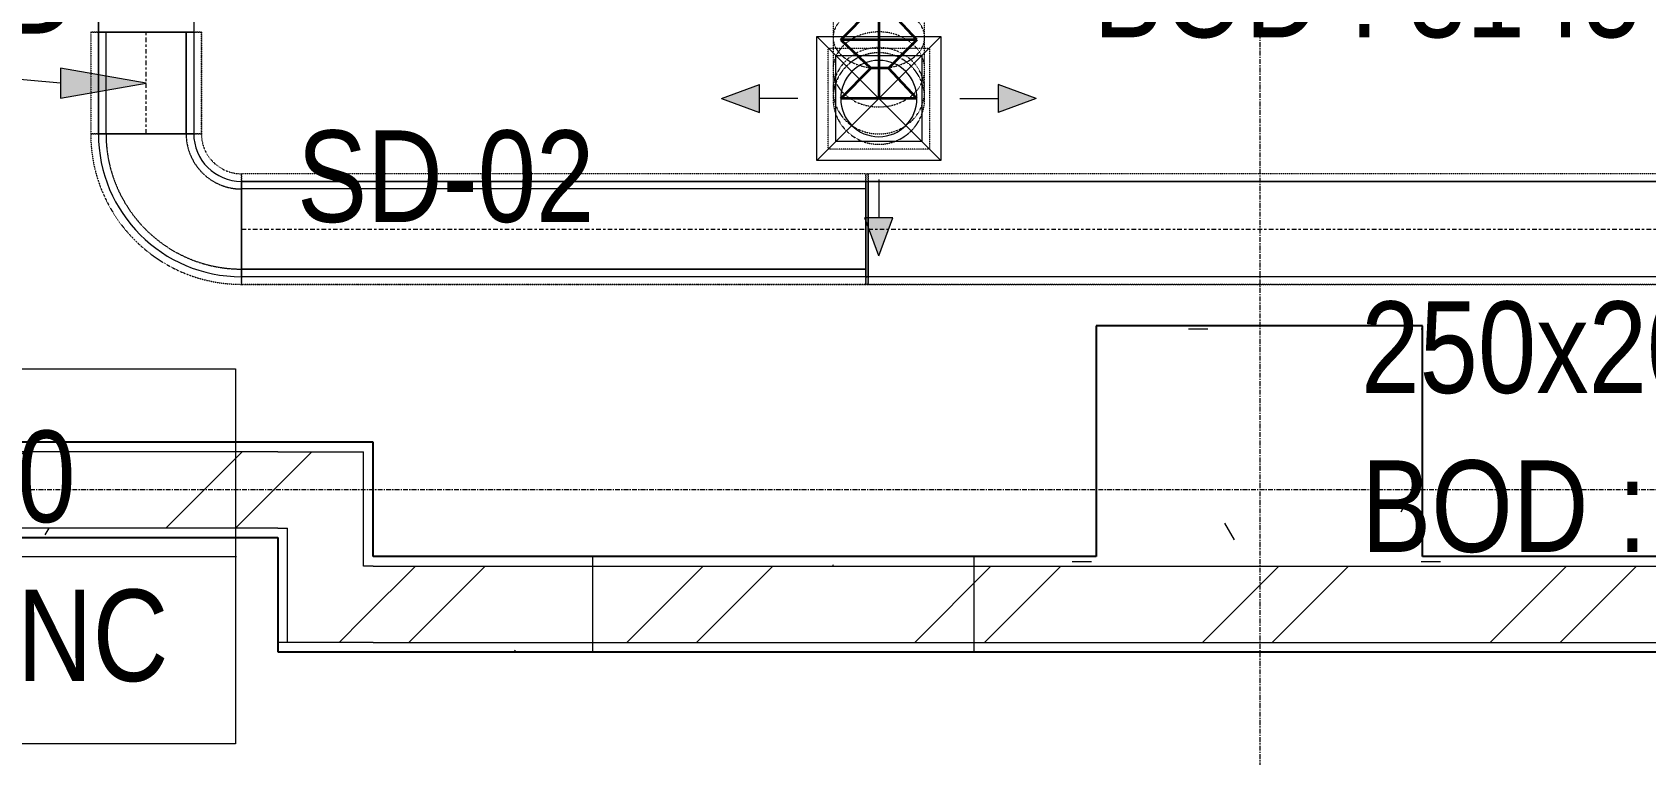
# Model space of a CAD drawing. Header units: inches. Extents: x -83664 to 20107, y -47222 to 19398.
# Drawn here: x 5809 to 10038, y -41959 to -40065 of the extents above; entities that cross this region are included whole.
import ezdxf

# ---------------------------------------------------------------- set-up
doc = ezdxf.new("R2010")
doc.units = ezdxf.units.IN
doc.header["$MEASUREMENT"] = 0
for name, pattern in [('Center', [29.999999, 12, -6, 6, -6]), ('Grid Line', [22.225, 12.7, -3.175, 3.175, -3.175]), ('Hidden 0_50', [1.0584, 0.5292, -0.5292]), ('Hidden 1_0', [1.7, 1, -0.7])]:
    doc.linetypes.add(name, pattern=pattern)
for name, color, linetype, lineweight, true_color in [('A-DETL', 7, 'Continuous', 18, 0x00a600), ('M-HVAC-DUCT', 7, 'Continuous', 9, 0xffe97f), ('M-HVAC-DUCT-PATT', 7, 'Continuous', 35, 0x007f00)]:
    doc.layers.add(name, color=color, linetype=linetype, lineweight=lineweight, true_color=true_color)
for name, color, linetype, lineweight in [('A-DETL-GENF', 7, 'Continuous', 9), ('A-WALL', 7, 'Continuous', 9), ('A-WALL-PATT', 7, 'Continuous', 25), ('G-ANNO-TEXT', 7, 'Continuous', 9), ('M-HVAC-CDFF', 7, 'Continuous', 9), ('M-HVAC-DUCT-CNTR', 7, 'Center', 9), ('M-HVAC-DUCT-IDEN', 7, 'Continuous', 18), ('S-GRID', 7, 'Continuous', 9)]:
    doc.layers.add(name, color=color, linetype=linetype, lineweight=lineweight)
doc.styles.add('Arial Narrow_21', font='ARIALN.TTF', dxfattribs={"height": 240})
pattern_1 = [(0, (0, 0), (1219.2, 304.8), [50.292, -864.108, 50.292, -864.108, -4876.8]), (0, (0, 0), (1219.2, 304.8), [-1828.8, 50.292, -1778.508, 50.292, -864.108, -2133.6]), (0, (0, 0), (1219.2, 304.8), [-4572, 50.292, -559.308, 50.292, -1473.708]), (120, (457.2, 152.4), (-873.56454, 903.45817), [50.292, -864.108, 50.292, -864.108, -4876.8]), (120, (457.2, 152.4), (-873.56454, 903.45817), [-1828.8, 50.292, -1778.508, 50.292, -864.108, -2133.6]), (120, (457.2, 152.4), (-873.56454, 903.45817), [-4572, 50.292, -559.308, 50.292, -1473.708]), (240, (609.6, 762), (-345.63546, -1208.25817), [50.292, -864.108, 50.292, -864.108, -4876.8]), (240, (609.6, 762), (-345.63546, -1208.25817), [-1828.8, 50.292, -1778.508, 50.292, -864.108, -2133.6]), (240, (609.6, 762), (-345.63546, -1208.25817), [-4572, 50.292, -559.308, 50.292, -1473.708])]
pattern_2 = [(45, (0, 0), (-377.1708, 377.1708), []), (45, (0, 571.5), (-377.1708, 377.1708), [])]

# ---------------------------------------------------------------- blocks, each defined once
blk = doc.blocks.new('GCE-AT-Supply Air Rectangular Diffuser - 225x225-V55-FIRST FLOOR AC CONDITIONING LAYOUT - PART A')
at = {"layer": 'A-DETL-GENF', "true_color": 0xff7f00}
for points in [[(36.4, 312.5), (0, 412.5), (-36.4, 312.5)], [(-312.5, 36.4), (-412.5, 0), (-312.5, -36.4)], [(412.5, 0), (312.5, 36.4), (312.5, -36.4), (338.5, -26.9)], [(36.4, -312.5), (-36.4, -312.5), (0, -412.5)]]:
    blk.add_hatch(color=30, dxfattribs=at).paths.add_polyline_path(points)
at = {"layer": 'A-DETL-GENF', "color": 30, "true_color": 0xff7f00}
for p, q in [((0, 412.5), (-36.4, 312.5)), ((0, 412.5), (36.4, 312.5)), ((-36.4, 312.5), (36.4, 312.5)), ((0, 212.5), (0, 312.5)), ((-162.5, -162.5), (162.5, 162.5)), ((-162.5, 162.5), (162.5, -162.5)), ((-162.5, -162.5), (-162.5, 162.5)), ((-162.5, 162.5), (162.5, 162.5)), ((162.5, 162.5), (162.5, -162.5)), ((-412.5, 0), (-312.5, 36.4)), ((-312.5, -36.4), (-312.5, 36.4)), ((212.5, 0), (312.5, 0)), ((312.5, 36.4), (312.5, -36.4)), ((412.5, 0), (312.5, 36.4)), ((-412.5, 0), (-312.5, -36.4)), ((-212.5, 0), (-312.5, 0)), ((412.5, 0), (312.5, -36.4)), ((162.5, -162.5), (-162.5, -162.5)), ((0, -212.5), (0, -312.5)), ((36.4, -312.5), (-36.4, -312.5)), ((0, -412.5), (-36.4, -312.5)), ((0, -412.5), (36.4, -312.5))]:
    blk.add_line(p, q, dxfattribs=at)
blk = doc.blocks.new('M_Rectangular Elbow - Radius - 1 w-8294793-FIRST FLOOR AC CONDITIONING LAYOUT - PART A')
at = {"layer": 'M-HVAC-DUCT', "color": 6, "true_color": 0xff00ff}
for p, q in [((-125, 250), (125, 250)), ((125, 250), (-125, 250)), ((-250, 125), (-250, -125)), ((-250, -125), (-250, 125))]:
    blk.add_line(p, q, dxfattribs=at)
for radius in [125, 125, 375, 375]:
    blk.add_arc((-250, 250), radius, 270, 0, dxfattribs=at)
blk = doc.blocks.new('M_Rectangular to Round Transition - Angle - 45 Degree-7598641-FIRST FLOOR AC CONDITIONING LAYOUT - PART A')
at = {"layer": 'M-HVAC-DUCT', "color": 30, "true_color": 0xff7f00}
for p, q in [((98623.4, 55249.6), (98623.4, 55474.6)), ((98623.4, 55474.6), (98848.4, 55474.6)), ((98848.4, 55474.6), (98848.4, 55249.6)), ((98848.4, 55249.6), (98623.4, 55249.6))]:
    blk.add_line(p, q, dxfattribs=at)
for start, end in [(90, 180), (0, 90), (180, 270), (270, 0)]:
    blk.add_arc((98735.9, 55362.1), 100, start, end, dxfattribs=at)
blk = doc.blocks.new('M_Rectangular Union - Standard-V88-FIRST FLOOR AC CONDITIONING LAYOUT - PART A')
at = {"layer": 'M-HVAC-DUCT', "color": 6, "true_color": 0xff00ff}
for p, q in [((-3, -125), (-3, 125)), ((-3, 125), (-3, -125)), ((-3, 125), (3, 125)), ((-3, 125), (3, 125)), ((3, -125), (3, 125)), ((3, 125), (3, -125)), ((3, -125), (-3, -125)), ((-3, -125), (3, -125))]:
    blk.add_line(p, q, dxfattribs=at)
blk = doc.blocks.new('TEMW-ME-DMP-Volume Control Damper - Standard-V101-FIRST FLOOR AC CONDITIONING LAYOUT - PART A')
at = {"layer": 'M-HVAC-DUCT', "color": 6, "true_color": 0xff00ff}
for p, q in [((-165.1, 163.1), (-165.1, 169.4)), ((-152.4, 169.4), (-165.1, 169.4)), ((0, 169.4), (-152.4, 169.4)), ((-152.4, 169.4), (0, 169.4)), ((12.7, 169.4), (0, 169.4)), ((12.7, 169.4), (12.7, 163.1)), ((-165.1, 163.1), (-152.4, 163.1)), ((0, 163.1), (-152.4, 163.1)), ((-152.4, 163.1), (0, 163.1)), ((-6.4, 125), (-6.4, 163.1)), ((6.3, 163.1), (-6.4, 163.1)), ((6.3, 163.1), (-6.4, 163.1)), ((0, 163.1), (12.7, 163.1)), ((6.3, 163.1), (6.3, 125)), ((-76.2, 125), (-76.2, -125)), ((-76.2, -125), (-76.2, 125)), ((76.2, 125), (-76.2, 125)), ((-76.2, 125), (76.2, 125)), ((-76.2, 125), (76.2, 125)), ((-6.4, 125), (6.3, 125)), ((-6.4, 125), (6.3, 125)), ((76.2, 125), (76.2, -125)), ((76.2, -125), (76.2, 125)), ((-76.2, -125), (76.2, -125)), ((-76.2, -125), (76.2, -125)), ((-76.2, -125), (76.2, -125))]:
    blk.add_line(p, q, dxfattribs=at)
blk = doc.blocks.new('TEMW-SMBZ-HO-BM-HVAC-00002_rvt-1-FIRST FLOOR AC CONDITIONING LAYOUT - PART A')
at = {"layer": 'M-HVAC-DUCT', "color": 30, "linetype": 'Hidden 0_50', "true_color": 0xff7f00}
for p, q in [((159364.8, 58397.8), (159364.8, 58294)), ((159604.8, 58294), (159604.8, 58397.8)), ((159364.8, 58294), (159364.8, 58210.3)), ((159604.8, 58210.3), (159604.8, 58294)), ((159352.3, 58266.4), (159617.3, 58266.4)), ((159352.3, 58001.4), (159352.3, 58266.4)), ((159617.3, 58266.4), (159617.3, 58001.4)), ((159364.8, 58210.3), (159364.8, 58154.3)), ((159604.8, 58154.3), (159604.8, 58210.3)), ((159364.8, 58154.3), (159364.8, 58133.9)), ((159604.8, 58133.9), (159604.8, 58154.3)), ((159617.3, 58001.4), (159352.3, 58001.4))]:
    blk.add_line(p, q, dxfattribs=at)
at = {"layer": 'M-HVAC-DUCT', "color": 6, "linetype": 'Hidden 0_50', "true_color": 0xff00ff}
for p, q in [((157709.1, 58307.7), (157419.1, 58307.7)), ((157419.1, 58307.7), (157709.1, 58307.7)), ((157419.1, 58307.7), (157419.1, 58041.7)), ((157419.1, 58307.7), (157419.1, 58041.7)), ((157709.1, 58041.7), (157709.1, 58307.7)), ((157709.1, 58307.7), (157709.1, 58041.7)), ((157709.1, 58041.7), (157419.1, 58041.7)), ((157419.1, 58041.7), (157709.1, 58041.7)), ((157709.1, 58041.7), (157419.1, 58041.7)), ((157419.1, 58041.7), (157709.1, 58041.7)), ((157814.1, 57646.7), (157814.1, 57936.7)), ((157814.1, 57936.7), (157814.1, 57646.7)), ((157814.1, 57646.7), (157814.1, 57936.7)), ((157814.1, 57936.7), (157814.1, 57646.7)), ((159451.1, 57936.7), (157814.1, 57936.7)), ((159451.1, 57936.7), (157814.1, 57936.7)), ((159451.1, 57646.7), (159451.1, 57936.7)), ((159451.1, 57936.7), (159451.1, 57646.7)), ((159457.1, 57936.7), (159451.1, 57936.7)), ((159451.1, 57936.7), (159451.1, 57646.7)), ((159451.1, 57646.7), (159451.1, 57936.7)), ((159451.1, 57936.7), (159457.1, 57936.7)), ((159457.1, 57646.7), (159457.1, 57936.7)), ((159457.1, 57936.7), (159457.1, 57646.7)), ((163797.6, 57936.7), (159457.1, 57936.7)), ((163797.6, 57936.7), (159457.1, 57936.7)), ((159457.1, 57646.7), (159457.1, 57936.7)), ((159457.1, 57936.7), (159457.1, 57646.7)), ((157814.1, 57646.7), (159451.1, 57646.7)), ((159451.1, 57646.7), (157814.1, 57646.7)), ((159451.1, 57646.7), (159457.1, 57646.7)), ((159457.1, 57646.7), (159451.1, 57646.7)), ((159457.1, 57646.7), (163797.6, 57646.7)), ((163797.6, 57646.7), (159457.1, 57646.7))]:
    blk.add_line(p, q, dxfattribs=at)
at = {"layer": 'M-HVAC-DUCT', "color": 6, "true_color": 0xff00ff}
for p, q in [((157439.1, 58307.7), (157689.1, 58307.7)), ((157689.1, 58307.7), (157439.1, 58307.7)), ((157439.1, 58041.7), (157439.1, 58307.7)), ((157439.1, 58307.7), (157439.1, 58041.7)), ((157689.1, 58307.7), (157689.1, 58041.7)), ((157689.1, 58307.7), (157689.1, 58041.7)), ((157439.1, 58041.7), (157689.1, 58041.7)), ((157689.1, 58041.7), (157439.1, 58041.7)), ((157814.1, 57916.7), (157814.1, 57666.7)), ((157814.1, 57666.7), (157814.1, 57916.7)), ((157814.1, 57916.7), (159451.1, 57916.7)), ((159451.1, 57916.7), (157814.1, 57916.7)), ((159451.1, 57916.7), (159451.1, 57666.7)), ((159451.1, 57666.7), (159451.1, 57916.7)), ((159457.1, 57916.7), (159457.1, 57666.7)), ((159457.1, 57666.7), (159457.1, 57916.7)), ((159457.1, 57916.7), (163797.6, 57916.7)), ((163797.6, 57916.7), (159457.1, 57916.7)), ((159451.1, 57666.7), (157814.1, 57666.7)), ((159451.1, 57666.7), (157814.1, 57666.7)), ((163797.6, 57666.7), (159457.1, 57666.7)), ((163797.6, 57666.7), (159457.1, 57666.7))]:
    blk.add_line(p, q, dxfattribs=at)
at = {"layer": 'M-HVAC-DUCT', "color": 6, "linetype": 'Hidden 1_0', "true_color": 0xff00ff}
for p, q in [((157669.1, 58307.7), (157459.1, 58307.7)), ((157459.1, 58307.7), (157669.1, 58307.7)), ((157459.1, 58307.7), (157459.1, 58041.7)), ((157459.1, 58307.7), (157459.1, 58041.7)), ((157669.1, 58041.7), (157669.1, 58307.7)), ((157669.1, 58307.7), (157669.1, 58041.7)), ((157669.1, 58041.7), (157459.1, 58041.7)), ((157459.1, 58041.7), (157669.1, 58041.7)), ((157669.1, 58041.7), (157459.1, 58041.7)), ((157459.1, 58041.7), (157669.1, 58041.7)), ((157814.1, 57686.7), (157814.1, 57896.7)), ((157814.1, 57896.7), (157814.1, 57686.7)), ((157814.1, 57686.7), (157814.1, 57896.7)), ((157814.1, 57896.7), (157814.1, 57686.7)), ((159451.1, 57896.7), (157814.1, 57896.7)), ((159451.1, 57896.7), (157814.1, 57896.7)), ((159451.1, 57686.7), (159451.1, 57896.7)), ((159451.1, 57896.7), (159451.1, 57686.7)), ((157814.1, 57686.7), (159451.1, 57686.7)), ((159451.1, 57686.7), (157814.1, 57686.7))]:
    blk.add_line(p, q, dxfattribs=at)
at = {"layer": 'M-HVAC-DUCT', "color": 30, "linetype": 'Hidden 0_50', "true_color": 0xff7f00}
for start, end in [(360, 180), (90, 180), (0, 90), (180, 360), (180, 270), (270, 0)]:
    blk.add_arc((159484.8, 58133.9), 120, start, end, dxfattribs=at)
at = {"layer": 'M-HVAC-DUCT', "color": 6, "linetype": 'Hidden 0_50', "true_color": 0xff00ff}
for radius in [395, 395, 105, 105]:
    blk.add_arc((157814.1, 58041.7), radius, 180, 270, dxfattribs=at)
at = {"layer": 'M-HVAC-DUCT', "color": 6, "linetype": 'Hidden 1_0', "true_color": 0xff00ff}
for radius in [355, 355, 145, 145]:
    blk.add_arc((157814.1, 58041.7), radius, 180, 270, dxfattribs=at)
at = {"layer": 'M-HVAC-DUCT', "color": 30, "linetype": 'Hidden 0_50', "true_color": 0xff7f00}
for points in [[(159604.8, 58294), (159604.8, 58301.1), (159602.1, 58315.2), (159590, 58334.9), (159570.7, 58351.8), (159545.5, 58364.8), (159516.3, 58372.9), (159484.8, 58375.7), (159453.4, 58372.9), (159424.1, 58364.8), (159399, 58351.8), (159379.7, 58334.9), (159367.6, 58315.2), (159364.8, 58301.1), (159364.8, 58294)], [(159604.8, 58210.3), (159604.8, 58218.9), (159602.1, 58236), (159590, 58260), (159570.7, 58280.6), (159545.5, 58296.4), (159516.3, 58306.4), (159484.8, 58309.7), (159453.4, 58306.4), (159424.1, 58296.4), (159399, 58280.6), (159379.7, 58260), (159367.6, 58236), (159364.8, 58218.9), (159364.8, 58210.3)], [(159364.8, 58294), (159364.8, 58287), (159367.6, 58272.9), (159379.7, 58253.2), (159399, 58236.3), (159424.1, 58223.3), (159453.4, 58215.1), (159484.8, 58212.3), (159516.3, 58215.1), (159545.5, 58223.3), (159570.7, 58236.3), (159590, 58253.2), (159602.1, 58272.9), (159604.8, 58287), (159604.8, 58294)], [(159604.8, 58154.3), (159604.8, 58164.2), (159602.1, 58183.9), (159590, 58211.6), (159570.7, 58235.3), (159545.5, 58253.5), (159516.3, 58264.9), (159484.8, 58268.8), (159453.4, 58264.9), (159424.1, 58253.5), (159399, 58235.3), (159379.7, 58211.6), (159367.6, 58183.9), (159364.8, 58164.2), (159364.8, 58154.3)], [(159604.8, 58133.9), (159604.8, 58144.4), (159602.1, 58165.3), (159590, 58194.6), (159570.7, 58219.8), (159545.5, 58239), (159516.3, 58251.2), (159484.8, 58255.3), (159453.4, 58251.2), (159424.1, 58239), (159399, 58219.8), (159379.7, 58194.6), (159367.6, 58165.3), (159364.8, 58144.4), (159364.8, 58133.9)], [(159364.8, 58210.3), (159364.8, 58201.7), (159367.6, 58184.5), (159379.7, 58160.5), (159399, 58139.9), (159424.1, 58124.1), (159453.4, 58114.2), (159484.8, 58110.8), (159516.3, 58114.2), (159545.5, 58124.1), (159570.7, 58139.9), (159590, 58160.5), (159602.1, 58184.5), (159604.8, 58201.7), (159604.8, 58210.3)], [(159364.8, 58154.3), (159364.8, 58144.4), (159367.6, 58124.7), (159379.7, 58097.1), (159399, 58073.3), (159424.1, 58055.1), (159453.4, 58043.7), (159484.8, 58039.8), (159516.3, 58043.7), (159545.5, 58055.1), (159570.7, 58073.3), (159590, 58097.1), (159602.1, 58124.7), (159604.8, 58144.4), (159604.8, 58154.3)], [(159364.8, 58133.9), (159364.8, 58123.4), (159367.6, 58102.5), (159379.7, 58073.2), (159399, 58048.1), (159424.1, 58028.8), (159453.4, 58016.7), (159484.8, 58012.5), (159516.3, 58016.7), (159545.5, 58028.8), (159570.7, 58048.1), (159590, 58073.2), (159602.1, 58102.5), (159604.8, 58123.4), (159604.8, 58133.9)]]:
    blk.add_open_spline(points, degree=3, dxfattribs=at)
at = {"layer": 'M-HVAC-DUCT-CNTR', "color": 6, "true_color": 0xff00ff}
for p, q in [((157564.1, 58041.7), (157564.1, 58307.7)), ((157814.1, 57791.7), (159451.1, 57791.7)), ((159457.1, 57791.7), (163797.6, 57791.7))]:
    blk.add_line(p, q, dxfattribs=at)
at = {"layer": 'M-HVAC-DUCT-CNTR', "color": 30, "linetype": 'Continuous', "lineweight": 35, "true_color": 0xff7f00}
blk.add_open_spline([(159484.8, 58751.1), (159484.8, 58488.1), (159484.8, 58133.9), (159484.8, 58133.9)], degree=3, dxfattribs=at)
at = {"layer": 'M-HVAC-DUCT-PATT', "color": 30, "true_color": 0xff7f00}
for p, q in [((159384.8, 58288.2), (159464.1, 58367.5)), ((159584.8, 58288.2), (159509.8, 58367.5)), ((159384.8, 58288.2), (159464.1, 58213.2)), ((159584.8, 58288.2), (159384.8, 58288.2)), ((159584.8, 58288.2), (159384.8, 58288.2)), ((159584.8, 58288.2), (159509.8, 58213.2)), ((159384.8, 58133.9), (159464.1, 58213.2)), ((159509.8, 58213.2), (159464.1, 58213.2)), ((159584.8, 58133.9), (159509.8, 58213.2)), ((159584.8, 58133.9), (159384.8, 58133.9))]:
    blk.add_line(p, q, dxfattribs=at)
at = {"layer": 'M-HVAC-CDFF', "color": 6, "linetype": 'Hidden 0_50', "lineweight": 9, "true_color": 0xff00ff}
blk.add_blockref('GCE-AT-Supply Air Rectangular Diffuser - 225x225-V55-FIRST FLOOR AC CONDITIONING LAYOUT - PART A', (159484.8, 58133.9), dxfattribs=at)
at = {"layer": 'M-HVAC-DUCT', "color": 6, "linetype": 'Hidden 0_50', "lineweight": 9, "true_color": 0xff00ff, "extrusion": (0, 0, -1), "rotation": 270}
blk.add_blockref('TEMW-ME-DMP-Volume Control Damper - Standard-V101-FIRST FLOOR AC CONDITIONING LAYOUT - PART A', (-157564.1, 58383.9), dxfattribs=at)
at = {"layer": 'M-HVAC-DUCT', "color": 6, "linetype": 'Hidden 0_50', "lineweight": 9, "true_color": 0xff00ff}
for name, p in [('M_Rectangular to Round Transition - Angle - 45 Degree-7598641-FIRST FLOOR AC CONDITIONING LAYOUT - PART A', (60748.9, 2771.8)), ('M_Rectangular Union - Standard-V88-FIRST FLOOR AC CONDITIONING LAYOUT - PART A', (159454.1, 57791.7))]:
    blk.add_blockref(name, p, dxfattribs=at)
at = {"layer": 'M-HVAC-DUCT', "color": 6, "linetype": 'Hidden 0_50', "lineweight": 9, "true_color": 0xff00ff, "rotation": 270}
blk.add_blockref('M_Rectangular Elbow - Radius - 1 w-8294793-FIRST FLOOR AC CONDITIONING LAYOUT - PART A', (157564.1, 57791.7), dxfattribs=at)
blk = doc.blocks.new('TEMW-SMBZ-HO-BM-HVAC-00002_rvt-2-FIRST FLOOR AC CONDITIONING LAYOUT - PART A')
at = {"layer": 'M-HVAC-DUCT', "color": 30, "linetype": 'Hidden 0_50', "true_color": 0xff7f00}
for p, q in [((159364.8, 58397.8), (159364.8, 58294)), ((159604.8, 58294), (159604.8, 58397.8)), ((159364.8, 58294), (159364.8, 58210.3)), ((159604.8, 58210.3), (159604.8, 58294)), ((159352.3, 58266.4), (159617.3, 58266.4)), ((159352.3, 58001.4), (159352.3, 58266.4)), ((159617.3, 58266.4), (159617.3, 58001.4)), ((159364.8, 58210.3), (159364.8, 58154.3)), ((159604.8, 58154.3), (159604.8, 58210.3)), ((159364.8, 58154.3), (159364.8, 58133.9)), ((159604.8, 58133.9), (159604.8, 58154.3)), ((159617.3, 58001.4), (159352.3, 58001.4))]:
    blk.add_line(p, q, dxfattribs=at)
at = {"layer": 'M-HVAC-DUCT', "color": 6, "linetype": 'Hidden 0_50', "true_color": 0xff00ff}
for p, q in [((157709.1, 58307.7), (157419.1, 58307.7)), ((157419.1, 58307.7), (157709.1, 58307.7)), ((157419.1, 58307.7), (157419.1, 58041.7)), ((157419.1, 58307.7), (157419.1, 58041.7)), ((157709.1, 58041.7), (157709.1, 58307.7)), ((157709.1, 58307.7), (157709.1, 58041.7)), ((157709.1, 58041.7), (157419.1, 58041.7)), ((157419.1, 58041.7), (157709.1, 58041.7)), ((157709.1, 58041.7), (157419.1, 58041.7)), ((157419.1, 58041.7), (157709.1, 58041.7)), ((157814.1, 57646.7), (157814.1, 57936.7)), ((157814.1, 57936.7), (157814.1, 57646.7)), ((157814.1, 57646.7), (157814.1, 57936.7)), ((157814.1, 57936.7), (157814.1, 57646.7)), ((159451.1, 57936.7), (157814.1, 57936.7)), ((159451.1, 57936.7), (157814.1, 57936.7)), ((159451.1, 57646.7), (159451.1, 57936.7)), ((159451.1, 57936.7), (159451.1, 57646.7)), ((159457.1, 57936.7), (159451.1, 57936.7)), ((159451.1, 57936.7), (159451.1, 57646.7)), ((159451.1, 57646.7), (159451.1, 57936.7)), ((159451.1, 57936.7), (159457.1, 57936.7)), ((159457.1, 57646.7), (159457.1, 57936.7)), ((159457.1, 57936.7), (159457.1, 57646.7)), ((163797.6, 57936.7), (159457.1, 57936.7)), ((163797.6, 57936.7), (159457.1, 57936.7)), ((159457.1, 57646.7), (159457.1, 57936.7)), ((159457.1, 57936.7), (159457.1, 57646.7)), ((157814.1, 57646.7), (159451.1, 57646.7)), ((159451.1, 57646.7), (157814.1, 57646.7)), ((159451.1, 57646.7), (159457.1, 57646.7)), ((159457.1, 57646.7), (159451.1, 57646.7)), ((159457.1, 57646.7), (163797.6, 57646.7)), ((163797.6, 57646.7), (159457.1, 57646.7))]:
    blk.add_line(p, q, dxfattribs=at)
at = {"layer": 'M-HVAC-DUCT', "color": 6, "true_color": 0xff00ff}
for p, q in [((157439.1, 58307.7), (157689.1, 58307.7)), ((157689.1, 58307.7), (157439.1, 58307.7)), ((157439.1, 58041.7), (157439.1, 58307.7)), ((157439.1, 58307.7), (157439.1, 58041.7)), ((157689.1, 58307.7), (157689.1, 58041.7)), ((157689.1, 58307.7), (157689.1, 58041.7)), ((157439.1, 58041.7), (157689.1, 58041.7)), ((157689.1, 58041.7), (157439.1, 58041.7)), ((157814.1, 57916.7), (157814.1, 57666.7)), ((157814.1, 57666.7), (157814.1, 57916.7)), ((157814.1, 57916.7), (159451.1, 57916.7)), ((159451.1, 57916.7), (157814.1, 57916.7)), ((159451.1, 57916.7), (159451.1, 57666.7)), ((159451.1, 57666.7), (159451.1, 57916.7)), ((159457.1, 57916.7), (159457.1, 57666.7)), ((159457.1, 57666.7), (159457.1, 57916.7)), ((159457.1, 57916.7), (163797.6, 57916.7)), ((163797.6, 57916.7), (159457.1, 57916.7)), ((159451.1, 57666.7), (157814.1, 57666.7)), ((159451.1, 57666.7), (157814.1, 57666.7)), ((163797.6, 57666.7), (159457.1, 57666.7)), ((163797.6, 57666.7), (159457.1, 57666.7))]:
    blk.add_line(p, q, dxfattribs=at)
at = {"layer": 'M-HVAC-DUCT', "color": 6, "linetype": 'Hidden 1_0', "true_color": 0xff00ff}
for p, q in [((157669.1, 58307.7), (157459.1, 58307.7)), ((157459.1, 58307.7), (157669.1, 58307.7)), ((157459.1, 58307.7), (157459.1, 58041.7)), ((157459.1, 58307.7), (157459.1, 58041.7)), ((157669.1, 58041.7), (157669.1, 58307.7)), ((157669.1, 58307.7), (157669.1, 58041.7)), ((157669.1, 58041.7), (157459.1, 58041.7)), ((157459.1, 58041.7), (157669.1, 58041.7)), ((157669.1, 58041.7), (157459.1, 58041.7)), ((157459.1, 58041.7), (157669.1, 58041.7)), ((157814.1, 57686.7), (157814.1, 57896.7)), ((157814.1, 57896.7), (157814.1, 57686.7)), ((157814.1, 57686.7), (157814.1, 57896.7)), ((157814.1, 57896.7), (157814.1, 57686.7)), ((159451.1, 57896.7), (157814.1, 57896.7)), ((159451.1, 57896.7), (157814.1, 57896.7)), ((159451.1, 57686.7), (159451.1, 57896.7)), ((159451.1, 57896.7), (159451.1, 57686.7)), ((157814.1, 57686.7), (159451.1, 57686.7)), ((159451.1, 57686.7), (157814.1, 57686.7))]:
    blk.add_line(p, q, dxfattribs=at)
at = {"layer": 'M-HVAC-DUCT', "color": 30, "linetype": 'Hidden 0_50', "true_color": 0xff7f00}
for start, end in [(360, 180), (90, 180), (0, 90), (180, 360), (180, 270), (270, 0)]:
    blk.add_arc((159484.8, 58133.9), 120, start, end, dxfattribs=at)
at = {"layer": 'M-HVAC-DUCT', "color": 6, "linetype": 'Hidden 0_50', "true_color": 0xff00ff}
for radius in [395, 395, 105, 105]:
    blk.add_arc((157814.1, 58041.7), radius, 180, 270, dxfattribs=at)
at = {"layer": 'M-HVAC-DUCT', "color": 6, "linetype": 'Hidden 1_0', "true_color": 0xff00ff}
for radius in [355, 355, 145, 145]:
    blk.add_arc((157814.1, 58041.7), radius, 180, 270, dxfattribs=at)
at = {"layer": 'M-HVAC-DUCT', "color": 30, "linetype": 'Hidden 0_50', "true_color": 0xff7f00}
for points in [[(159604.8, 58294), (159604.8, 58301.1), (159602.1, 58315.2), (159590, 58334.9), (159570.7, 58351.8), (159545.5, 58364.8), (159516.3, 58372.9), (159484.8, 58375.7), (159453.4, 58372.9), (159424.1, 58364.8), (159399, 58351.8), (159379.7, 58334.9), (159367.6, 58315.2), (159364.8, 58301.1), (159364.8, 58294)], [(159604.8, 58210.3), (159604.8, 58218.9), (159602.1, 58236), (159590, 58260), (159570.7, 58280.6), (159545.5, 58296.4), (159516.3, 58306.4), (159484.8, 58309.7), (159453.4, 58306.4), (159424.1, 58296.4), (159399, 58280.6), (159379.7, 58260), (159367.6, 58236), (159364.8, 58218.9), (159364.8, 58210.3)], [(159364.8, 58294), (159364.8, 58287), (159367.6, 58272.9), (159379.7, 58253.2), (159399, 58236.3), (159424.1, 58223.3), (159453.4, 58215.1), (159484.8, 58212.3), (159516.3, 58215.1), (159545.5, 58223.3), (159570.7, 58236.3), (159590, 58253.2), (159602.1, 58272.9), (159604.8, 58287), (159604.8, 58294)], [(159604.8, 58154.3), (159604.8, 58164.2), (159602.1, 58183.9), (159590, 58211.6), (159570.7, 58235.3), (159545.5, 58253.5), (159516.3, 58264.9), (159484.8, 58268.8), (159453.4, 58264.9), (159424.1, 58253.5), (159399, 58235.3), (159379.7, 58211.6), (159367.6, 58183.9), (159364.8, 58164.2), (159364.8, 58154.3)], [(159604.8, 58133.9), (159604.8, 58144.4), (159602.1, 58165.3), (159590, 58194.6), (159570.7, 58219.8), (159545.5, 58239), (159516.3, 58251.2), (159484.8, 58255.3), (159453.4, 58251.2), (159424.1, 58239), (159399, 58219.8), (159379.7, 58194.6), (159367.6, 58165.3), (159364.8, 58144.4), (159364.8, 58133.9)], [(159364.8, 58210.3), (159364.8, 58201.7), (159367.6, 58184.5), (159379.7, 58160.5), (159399, 58139.9), (159424.1, 58124.1), (159453.4, 58114.2), (159484.8, 58110.8), (159516.3, 58114.2), (159545.5, 58124.1), (159570.7, 58139.9), (159590, 58160.5), (159602.1, 58184.5), (159604.8, 58201.7), (159604.8, 58210.3)], [(159364.8, 58154.3), (159364.8, 58144.4), (159367.6, 58124.7), (159379.7, 58097.1), (159399, 58073.3), (159424.1, 58055.1), (159453.4, 58043.7), (159484.8, 58039.8), (159516.3, 58043.7), (159545.5, 58055.1), (159570.7, 58073.3), (159590, 58097.1), (159602.1, 58124.7), (159604.8, 58144.4), (159604.8, 58154.3)], [(159364.8, 58133.9), (159364.8, 58123.4), (159367.6, 58102.5), (159379.7, 58073.2), (159399, 58048.1), (159424.1, 58028.8), (159453.4, 58016.7), (159484.8, 58012.5), (159516.3, 58016.7), (159545.5, 58028.8), (159570.7, 58048.1), (159590, 58073.2), (159602.1, 58102.5), (159604.8, 58123.4), (159604.8, 58133.9)]]:
    blk.add_open_spline(points, degree=3, dxfattribs=at)
at = {"layer": 'M-HVAC-DUCT-CNTR', "color": 6, "true_color": 0xff00ff}
for p, q in [((157564.1, 58041.7), (157564.1, 58307.7)), ((157814.1, 57791.7), (159451.1, 57791.7)), ((159457.1, 57791.7), (163797.6, 57791.7))]:
    blk.add_line(p, q, dxfattribs=at)
at = {"layer": 'M-HVAC-DUCT-CNTR', "color": 30, "linetype": 'Continuous', "lineweight": 35, "true_color": 0xff7f00}
blk.add_open_spline([(159484.8, 58751.1), (159484.8, 58488.1), (159484.8, 58133.9), (159484.8, 58133.9)], degree=3, dxfattribs=at)
at = {"layer": 'M-HVAC-DUCT-PATT', "color": 30, "true_color": 0xff7f00}
for p, q in [((159384.8, 58288.2), (159464.1, 58367.5)), ((159584.8, 58288.2), (159509.8, 58367.5)), ((159384.8, 58288.2), (159464.1, 58213.2)), ((159584.8, 58288.2), (159384.8, 58288.2)), ((159584.8, 58288.2), (159384.8, 58288.2)), ((159584.8, 58288.2), (159509.8, 58213.2)), ((159384.8, 58133.9), (159464.1, 58213.2)), ((159509.8, 58213.2), (159464.1, 58213.2)), ((159584.8, 58133.9), (159509.8, 58213.2)), ((159584.8, 58133.9), (159384.8, 58133.9))]:
    blk.add_line(p, q, dxfattribs=at)
at = {"layer": 'M-HVAC-CDFF', "color": 6, "linetype": 'Hidden 0_50', "lineweight": 9, "true_color": 0xff00ff}
blk.add_blockref('GCE-AT-Supply Air Rectangular Diffuser - 225x225-V55-FIRST FLOOR AC CONDITIONING LAYOUT - PART A', (159484.8, 58133.9), dxfattribs=at)
at = {"layer": 'M-HVAC-DUCT', "color": 6, "linetype": 'Hidden 0_50', "lineweight": 9, "true_color": 0xff00ff, "extrusion": (0, 0, -1), "rotation": 270}
blk.add_blockref('TEMW-ME-DMP-Volume Control Damper - Standard-V101-FIRST FLOOR AC CONDITIONING LAYOUT - PART A', (-157564.1, 58383.9), dxfattribs=at)
at = {"layer": 'M-HVAC-DUCT', "color": 6, "linetype": 'Hidden 0_50', "lineweight": 9, "true_color": 0xff00ff}
for name, p in [('M_Rectangular to Round Transition - Angle - 45 Degree-7598641-FIRST FLOOR AC CONDITIONING LAYOUT - PART A', (60748.9, 2771.8)), ('M_Rectangular Union - Standard-V88-FIRST FLOOR AC CONDITIONING LAYOUT - PART A', (159454.1, 57791.7))]:
    blk.add_blockref(name, p, dxfattribs=at)
at = {"layer": 'M-HVAC-DUCT', "color": 6, "linetype": 'Hidden 0_50', "lineweight": 9, "true_color": 0xff00ff, "rotation": 270}
blk.add_blockref('M_Rectangular Elbow - Radius - 1 w-8294793-FIRST FLOOR AC CONDITIONING LAYOUT - PART A', (157564.1, 57791.7), dxfattribs=at)
blk = doc.blocks.new('SMBZ_Hospital Arch Model_2026_01_29_rvt-1-FIRST FLOOR AC CONDITIONING LAYOUT - PART A')
at = {"layer": 'A-WALL-PATT', "lineweight": 9, "true_color": 0xbbbbbb}
h = blk.add_hatch(dxfattribs=at)
h.set_pattern_fill('FP_13', color=9, style=0, pattern_type=2)
h.set_pattern_definition(pattern_1)
h.paths.add_polyline_path([(160909.4, 56932.7), (160909.4, 57537.7), (160054.4, 57537.7), (160054.4, 56932.7)])
h = blk.add_hatch(dxfattribs=at)
h.set_pattern_fill('FP_13', color=9, style=0, pattern_type=2)
h.set_pattern_definition(pattern_1)
h.paths.add_polyline_path([(160909.4, 56932.7), (160909.4, 57537.7), (160054.4, 57537.7), (160054.4, 56932.7)])
h = blk.add_hatch(dxfattribs=at)
h.set_pattern_fill('FP_13', color=9, style=0, pattern_type=2)
h.set_pattern_definition(pattern_1)
h.paths.add_polyline_path([(157109.4, 57207.7), (158134.4, 57207.7), (158134.4, 57232.7), (157109.4, 57232.7)])
h = blk.add_hatch(dxfattribs=at)
h.set_pattern_fill('FP_12', color=9, style=0, pattern_type=2)
h.set_pattern_definition(pattern_2)
h.paths.add_polyline_path([(157084.4, 57007.7), (157934.4, 57007.7), (157934.4, 57207.7), (157084.4, 57207.7), (157084.4, 57164.2)])
h = blk.add_hatch(dxfattribs=at)
h.set_pattern_fill('FP_12', color=9, style=0, pattern_type=2)
h.set_pattern_definition(pattern_2)
h.paths.add_polyline_path([(157934.4, 56707.7), (158134.4, 56707.7), (158134.4, 57207.7), (157934.4, 57207.7), (157934.4, 56849.2)])
h = blk.add_hatch(dxfattribs=at)
h.set_pattern_fill('FP_13', color=9, style=0, pattern_type=2)
h.set_pattern_definition(pattern_1)
h.paths.add_polyline_path([(157909.4, 56982.7), (157909.4, 57007.7), (157109.4, 57007.7), (157109.4, 56982.7), (157835.5, 56982.7)])
h = blk.add_hatch(dxfattribs=at)
h.set_pattern_fill('FP_13', color=9, style=0, pattern_type=2)
h.set_pattern_definition(pattern_1)
h.paths.add_polyline_path([(157909.4, 56707.7), (157934.4, 56707.7), (157934.4, 57007.7), (157909.4, 57007.7), (157909.4, 56849.2)])
h = blk.add_hatch(dxfattribs=at)
h.set_pattern_fill('FP_13', color=9, style=0, pattern_type=2)
h.set_pattern_definition(pattern_1)
h.paths.add_polyline_path([(161395.6, 56907.7), (166409.4, 56907.7), (166409.4, 56932.7), (158734.4, 56932.7), (158734.4, 56907.7), (159813.3, 56907.7)])
h = blk.add_hatch(dxfattribs=at)
h.set_pattern_fill('FP_12', color=9, style=0, pattern_type=2)
h.set_pattern_definition(pattern_2)
h.paths.add_polyline_path([(158734.4, 56707.7), (158734.4, 56907.7), (158134.4, 56907.7), (158134.4, 56707.7), (158231, 56707.7)])
h = blk.add_hatch(dxfattribs=at)
h.set_pattern_fill('FP_12', color=9, style=0, pattern_type=2)
h.set_pattern_definition(pattern_2)
h.paths.add_polyline_path([(161395.6, 56707.7), (166434.4, 56707.7), (166434.4, 56907.7), (158734.4, 56907.7), (158734.4, 56707.7), (159813.3, 56707.7)])
h = blk.add_hatch(dxfattribs=at)
h.set_pattern_fill('FP_13', color=9, style=0, pattern_type=2)
h.set_pattern_definition(pattern_1)
h.paths.add_polyline_path([(157909.4, 56682.7), (158734.4, 56682.7), (158734.4, 56707.7), (157909.4, 56707.7)])
h = blk.add_hatch(dxfattribs=at)
h.set_pattern_fill('FP_13', color=9, style=0, pattern_type=2)
h.set_pattern_definition(pattern_1)
h.paths.add_polyline_path([(164560.1, 56682.7), (166634.4, 56682.7), (166634.4, 56707.7), (158734.4, 56707.7), (158734.4, 56682.7), (161395.6, 56682.7)])
at = {"layer": 'A-WALL', "color": 9, "lineweight": 25, "true_color": 0xbbbbbb}
for p, q in [((160909.4, 57537.7), (160054.4, 57537.7)), ((160054.4, 57537.7), (160054.4, 56932.7)), ((160909.4, 57537.7), (160054.4, 57537.7)), ((160054.4, 57537.7), (160054.4, 56932.7)), ((160909.4, 56932.7), (160909.4, 57537.7)), ((160909.4, 56932.7), (160909.4, 57537.7)), ((157909.4, 57232.7), (157109.4, 57232.7)), ((158134.4, 57232.7), (157909.4, 57232.7)), ((158159.4, 57232.7), (158134.4, 57232.7)), ((158159.4, 56932.7), (158159.4, 57232.7)), ((157109.4, 56982.7), (157909.4, 56982.7)), ((157909.4, 56982.7), (157909.4, 56707.7)), ((158734.4, 56932.7), (158159.4, 56932.7)), ((160054.4, 56932.7), (158734.4, 56932.7)), ((166409.4, 56932.7), (160909.4, 56932.7)), ((157909.4, 56707.7), (157909.4, 56682.7)), ((157909.4, 56682.7), (158159.4, 56682.7)), ((158159.4, 56682.7), (158734.4, 56682.7)), ((158734.4, 56682.7), (166409.4, 56682.7))]:
    blk.add_line(p, q, dxfattribs=at)
at = {"layer": 'A-WALL', "color": 9, "true_color": 0xbbbbbb}
for p, q in [((160054.4, 57537.7), (160909.4, 57537.7)), ((160054.4, 56932.7), (160054.4, 57537.7)), ((160054.4, 57537.7), (160909.4, 57537.7)), ((160054.4, 56932.7), (160054.4, 57537.7)), ((160909.4, 57537.7), (160909.4, 56932.7)), ((160909.4, 57537.7), (160909.4, 56932.7)), ((157909.4, 57232.7), (157109.4, 57232.7)), ((157909.4, 57232.7), (158159.4, 57232.7)), ((158159.4, 56932.7), (158159.4, 57232.7)), ((157909.4, 57207.7), (157109.4, 57207.7)), ((157909.4, 57207.7), (157934.4, 57207.7)), ((157934.4, 57207.7), (158134.4, 57207.7)), ((158134.4, 56907.7), (158134.4, 57207.7)), ((157909.4, 57007.7), (157109.4, 57007.7)), ((157909.4, 57007.7), (157934.4, 57007.7)), ((157934.4, 56707.7), (157934.4, 57007.7)), ((157109.4, 56982.7), (157909.4, 56982.7)), ((157909.4, 56982.7), (157909.4, 56682.7)), ((158734.4, 56932.7), (158159.4, 56932.7)), ((159734.4, 56932.7), (158734.4, 56932.7)), ((158734.4, 56932.7), (158734.4, 56682.7)), ((158734.4, 56932.7), (158734.4, 56682.7)), ((160054.4, 56932.7), (159734.4, 56932.7)), ((159734.4, 56682.7), (159734.4, 56932.7)), ((159734.4, 56682.7), (159734.4, 56932.7)), ((166409.4, 56932.7), (160909.4, 56932.7)), ((158159.4, 56907.7), (158134.4, 56907.7)), ((158159.4, 56907.7), (158734.4, 56907.7)), ((158734.4, 56907.7), (166409.4, 56907.7)), ((157934.4, 56707.7), (157909.4, 56707.7)), ((158159.4, 56682.7), (157909.4, 56682.7)), ((158134.4, 56707.7), (157934.4, 56707.7)), ((158159.4, 56707.7), (158134.4, 56707.7)), ((158159.4, 56707.7), (158734.4, 56707.7)), ((158159.4, 56682.7), (158734.4, 56682.7)), ((158734.4, 56707.7), (166409.4, 56707.7)), ((158734.4, 56682.7), (159734.4, 56682.7)), ((159734.4, 56682.7), (166409.4, 56682.7))]:
    blk.add_line(p, q, dxfattribs=at)

msp = doc.modelspace()

# ---------------------------------------------------------------- hatches: boundary and pattern name
at = {"layer": 'M-HVAC-DUCT-IDEN', "lineweight": 9}
msp.add_hatch(color=256, dxfattribs=at).paths.add_polyline_path([(6107.8, -40198), (5882.8, -40158.3), (5882.8, -40237.7)])

# ---------------------------------------------------------------- linework, layer by layer
at = {"layer": 'A-DETL', "color": 7, "lineweight": 9}
msp.add_line((4059.8, -41439.1), (6344.8, -41439.1), dxfattribs=at)
at = {"layer": 'G-ANNO-TEXT', "flags": 128}
msp.add_lwpolyline([(4059.2, -40946.7), (6342.2, -40946.7), (6342.2, -41930.7), (4059.2, -41930.7)], close=True, dxfattribs=at)
at = {"layer": 'M-HVAC-DUCT-IDEN', "lineweight": 9}
for p, q in [((5882.8, -40198), (4663.3, -40091.4)), ((6107.8, -40198), (5882.8, -40158.3)), ((5882.8, -40158.3), (5882.8, -40237.7)), ((5882.8, -40237.7), (6107.8, -40198))]:
    msp.add_line(p, q, dxfattribs=at)
at = {"layer": 'S-GRID', "color": 254, "linetype": 'Grid Line', "true_color": 0xdcdcdc}
for p, q in [((9027.7, -44103.7), (9027.7, 15149.1)), ((20106.7, -41264.5), (-81517, -41264.5))]:
    msp.add_line(p, q, dxfattribs=at)

# ---------------------------------------------------------------- block references
at = {"lineweight": 5}
for name in ['SMBZ_Hospital Arch Model_2026_01_29_rvt-1-FIRST FLOOR AC CONDITIONING LAYOUT - PART A', 'TEMW-SMBZ-HO-BM-HVAC-00002_rvt-1-FIRST FLOOR AC CONDITIONING LAYOUT - PART A', 'TEMW-SMBZ-HO-BM-HVAC-00002_rvt-2-FIRST FLOOR AC CONDITIONING LAYOUT - PART A']:
    msp.add_blockref(name, (-151456.7, -98372.2), dxfattribs=at)

# ---------------------------------------------------------------- texts
at = {"layer": 'G-ANNO-TEXT', "char_height": 240, "attachment_point": 1, "style": 'Arial Narrow_21'}
for s, insert, width in [('VCD', (5349.7, -39827.9), 733.544), ('SD-02', (6503.4, -40322), 986.076), ('225x225  1 N0', (4134.2, -41109.1), 2248.733), ('RD-02      20 NC', (4134.2, -41525.8), 2573.417)]:
    msp.add_mtext(s, dxfattribs=dict(at, insert=insert, width=width))
at = {"layer": 'M-HVAC-DUCT-IDEN', "lineweight": 9, "char_height": 240, "attachment_point": 1, "style": 'Arial Narrow_21'}
for s, insert, width in [('BOD : 3145', (8590.3, -39837.8), 1803.797), ('250x200 RAD', (9292.5, -40770.4), 2152.531), ('BOD : 3195', (9292.5, -41187.1), 1803.797)]:
    msp.add_mtext(s, dxfattribs=dict(at, insert=insert, width=width))

doc.saveas('drawing.dxf')
